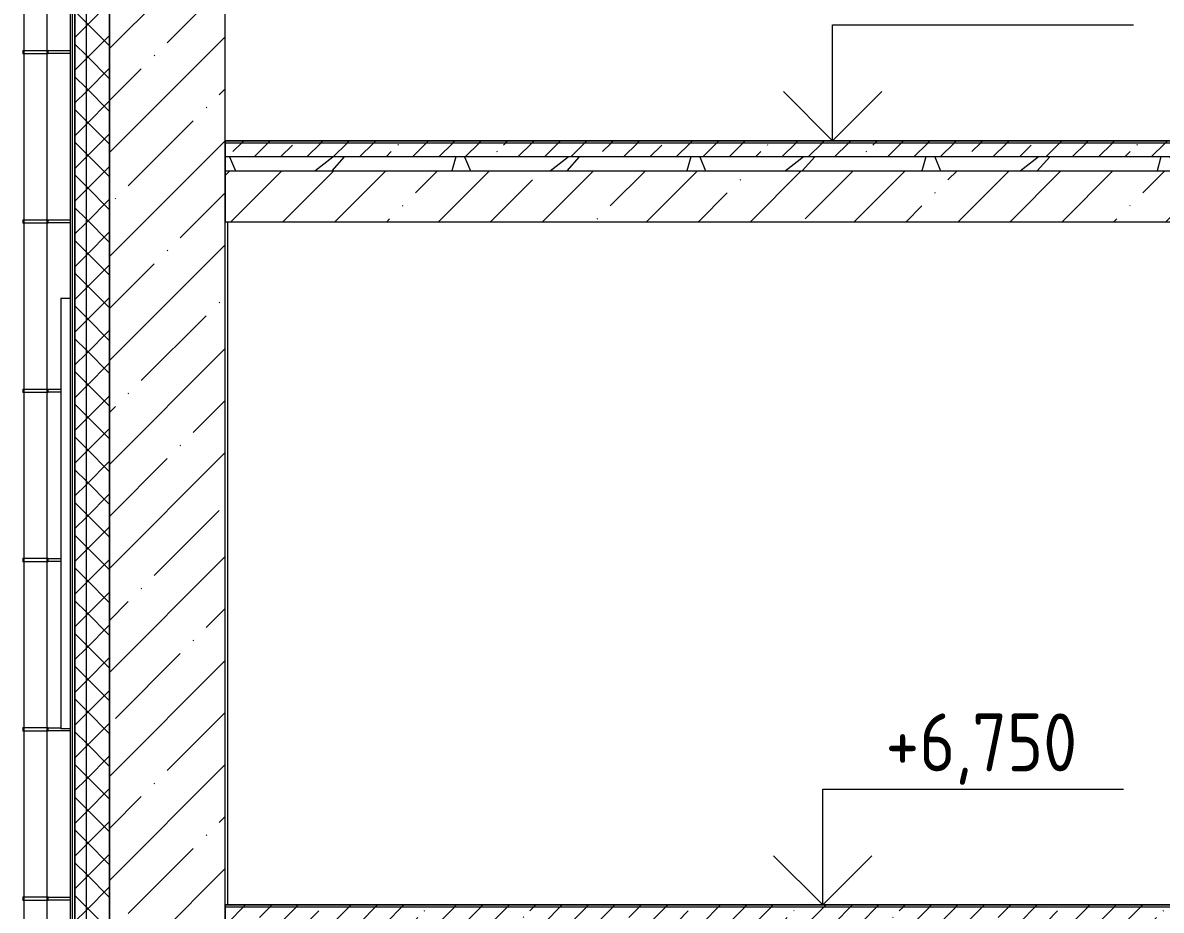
# Model space of a CAD drawing. Header units: millimetres. Extents: x -515342 to 330399, y -224905 to 507333.
# Drawn here: x 213565 to 218485, y 94758 to 98591 of the extents above; entities that cross this region are included whole.
import ezdxf

# ---------------------------------------------------------------- set-up
doc = ezdxf.new("R2010")
doc.units = ezdxf.units.MM
doc.layers.get('0').update_dxf_attribs({"lineweight": 0})
for name, color, linetype, lineweight in [('Аннотация', 7, 'Continuous', 0), ('Витраж', 7, 'Continuous', 0), ('Обобщенные модели', 7, 'Continuous', 0), ('Отметки', 7, 'Continuous', 0), ('Перекрытие', 7, 'Continuous', 0), ('Стены внутренние', 7, 'Continuous', 0), ('Стены наружные', 7, 'Continuous', 0), ('Стены несущие', 7, 'Continuous', 0), ('Стены отделка', 7, 'Continuous', 0), ('Стены штриховка', 7, 'Continuous', 0)]:
    doc.layers.add(name, color=color, linetype=linetype, lineweight=lineweight)
doc.styles.add('GOST Common_1', font='', dxfattribs={"width": 0.9, "height": 250})
doc.styles.get('GOST Common_1').set_extended_font_data('GOST Common')
pattern_1 = [(45, (-6276.18, 7579.1), (-70.7107, 70.7107), []), (135, (-6276.18, 7579.1), (-70.7107, -70.7107), [])]
pattern_2 = [(45, (223568.56, 95610.5), (-114.0493, 114.0493), []), (45, (223682.61, 95610.5), (-114.0493, 114.0493), [201.613, -40.323, 3.353, -36.97])]

# ---------------------------------------------------------------- blocks, each defined once
blk = doc.blocks.new('Прямоугольный импост - АР_Откос_Металлический_50х330 Коричневый Правый-9899919-О_АР_П_Разрез 3-3')
at = {"layer": 'Витраж'}
for p, q in [((-16115, 9370), (-16075, 9370)), ((-16115, 9370), (-16115, 7510)), ((-16075, 7510), (-16115, 7510))]:
    blk.add_line(p, q, dxfattribs=at)
blk = doc.blocks.new('Влж_Водосточная труба_Хомут - Хомут-V41-О_АР_П_Разрез 3-3')
at = {"layer": 'Обобщенные модели'}
for p, q in [((-16170, 10437.4), (-16170, 10439.9)), ((-16075, 10437.4), (-16170, 10437.4)), ((-16170, 10424.9), (-16170, 10427.4)), ((-16170, 10427.4), (-16075, 10427.4))]:
    blk.add_line(p, q, dxfattribs=at)
for points in [[(-16170, 10437.4), (-16170, 10437.4), (-16170, 10437.4), (-16170, 10437.4)], [(-16170, 10427.5), (-16170, 10427.5), (-16170, 10427.4), (-16170, 10427.4)]]:
    blk.add_open_spline(points, degree=3, dxfattribs=at)
for points, knots in [([(-16170, 10437.4), (-16170, 10437.4), (-16170, 10437.4), (-16170, 10437.4), (-16170, 10437.4)], [0.49995738, 0.49995738, 0.49995738, 0.49995738, 0.51388889, 0.54861111, 0.54861111, 0.54861111, 0.54861111]), ([(-16170, 10427.4), (-16170, 10427.4), (-16170, 10427.4), (-16170, 10427.5), (-16170, 10427.5)], [0.5000435, 0.5000435, 0.5000435, 0.5000435, 0.51388889, 0.54861111, 0.54861111, 0.54861111, 0.54861111])]:
    blk.add_open_spline(points, degree=3, knots=knots, dxfattribs=at)
blk = doc.blocks.new('Влж_Водосточная труба_Хомут - Хомут-9745428-О_АР_П_Разрез 3-3')
at = {"layer": 'Обобщенные модели'}
for p, q in [((-16170, 12630.8), (-16170, 12633.3)), ((-16115, 12630.8), (-16170, 12630.8)), ((-16170, 12618.3), (-16170, 12620.8)), ((-16170, 12620.8), (-16115, 12620.8))]:
    blk.add_line(p, q, dxfattribs=at)
for points in [[(-16170, 12630.7), (-16170, 12630.7), (-16170, 12630.8), (-16170, 12630.8)], [(-16170, 12620.8), (-16170, 12620.8), (-16170, 12620.8), (-16170, 12620.8)]]:
    blk.add_open_spline(points, degree=3, dxfattribs=at)
for points, knots in [([(-16170, 12630.8), (-16170, 12630.8), (-16170, 12630.8), (-16170, 12630.7), (-16170, 12630.7)], [0.49995738, 0.49995738, 0.49995738, 0.49995738, 0.51388889, 0.54861111, 0.54861111, 0.54861111, 0.54861111]), ([(-16170, 12620.8), (-16170, 12620.8), (-16170, 12620.8), (-16170, 12620.8), (-16170, 12620.8)], [0.5000435, 0.5000435, 0.5000435, 0.5000435, 0.51388889, 0.54861111, 0.54861111, 0.54861111, 0.54861111])]:
    blk.add_open_spline(points, degree=3, knots=knots, dxfattribs=at)
blk = doc.blocks.new('Влж_Водосточная труба_Хомут - Хомут-V42-О_АР_П_Разрез 3-3')
at = {"layer": 'Обобщенные модели'}
for p, q in [((-16170, 7513), (-16170, 7515.5)), ((-16115, 7513), (-16170, 7513)), ((-16170, 7500.5), (-16170, 7503)), ((-16170, 7503), (-16075, 7503))]:
    blk.add_line(p, q, dxfattribs=at)
for points in [[(-16170, 7512.9), (-16170, 7513), (-16170, 7513), (-16170, 7513)], [(-16170, 7503.1), (-16170, 7503), (-16170, 7503), (-16170, 7503)]]:
    blk.add_open_spline(points, degree=3, dxfattribs=at)
for points, knots in [([(-16170, 7513), (-16170, 7513), (-16170, 7513), (-16170, 7513), (-16170, 7512.9)], [0.49995738, 0.49995738, 0.49995738, 0.49995738, 0.51388889, 0.54861111, 0.54861111, 0.54861111, 0.54861111]), ([(-16170, 7503), (-16170, 7503), (-16170, 7503), (-16170, 7503), (-16170, 7503)], [0.5000435, 0.5000435, 0.5000435, 0.5000435, 0.51388889, 0.54861111, 0.54861111, 0.54861111, 0.54861111])]:
    blk.add_open_spline(points, degree=3, knots=knots, dxfattribs=at)
blk = doc.blocks.new('ASVP_ОМ_Водосточная труба_На стене - Труба 100-9889468-О_АР_П_Разрез 3-3')
at = {"layer": 'Обобщенные модели'}
for p, q in [((-16275, 12695.760475), (-16275, -604.239525)), ((-16175, -604.239525), (-16175, 12695.760475))]:
    blk.add_line(p, q, dxfattribs=at)
blk = doc.blocks.new('Влж_Водосточная труба_Хомут - Хомут-V44-О_АР_П_Разрез 3-3')
at = {"layer": 'Обобщенные модели'}
for p, q in [((-16280, 10439.9), (-16280, 10424.9)), ((-16280, 10439.9), (-16225, 10439.9)), ((-16225, 10439.9), (-16170, 10439.9)), ((-16170, 10437.4), (-16170, 10439.9)), ((-16075, 10437.4), (-16170, 10437.4)), ((-16225, 10424.9), (-16280, 10424.9)), ((-16170, 10424.9), (-16225, 10424.9)), ((-16170, 10424.9), (-16170, 10427.4)), ((-16170, 10427.4), (-16075, 10427.4))]:
    blk.add_line(p, q, dxfattribs=at)
for points, knots in [([(-16170.2, 10432.4), (-16170.2, 10432.7), (-16170.2, 10433.3), (-16170.2, 10434.1), (-16170.2, 10434.9), (-16170.1, 10435.7), (-16170.1, 10436.3), (-16170.1, 10436.8), (-16170, 10437.1), (-16170, 10437.4), (-16170, 10437.4), (-16170, 10437.4)], [0, 0, 0, 0, 0.0555556, 0.1111111, 0.1666667, 0.2222222, 0.2777778, 0.3333333, 0.3888889, 0.4444444, 0.5000426, 0.5000426, 0.5000426, 0.5000426]), ([(-16170, 10427.4), (-16170, 10427.4), (-16170, 10427.4), (-16170, 10427.5), (-16170, 10427.6), (-16170, 10428), (-16170.1, 10428.6), (-16170.1, 10429.4), (-16170.2, 10430.6), (-16170.2, 10431.7), (-16170.2, 10432.4)], [0.4999574, 0.4999574, 0.4999574, 0.4999574, 0.5138889, 0.5486111, 0.5833333, 0.6527778, 0.7222222, 0.7916667, 0.8611111, 1, 1, 1, 1]), ([(-16170, 10437.4), (-16170, 10437.4), (-16170, 10437.4), (-16170, 10437.4), (-16170, 10437.4)], [0.5000435, 0.5000435, 0.5000435, 0.5000435, 0.51388889, 0.54861111, 0.54861111, 0.54861111, 0.54861111])]:
    blk.add_open_spline(points, degree=3, knots=knots, dxfattribs=at)
blk.add_open_spline([(-16170, 10427.5), (-16170, 10427.5), (-16170, 10427.4), (-16170, 10427.4)], degree=3, dxfattribs=at)
blk = doc.blocks.new('Влж_Водосточная труба_Хомут - Хомут-9753428-О_АР_П_Разрез 3-3')
at = {"layer": 'Обобщенные модели'}
for p, q in [((-16280, 12633.3), (-16280, 12618.3)), ((-16280, 12633.3), (-16225, 12633.3)), ((-16225, 12618.3), (-16280, 12618.3)), ((-16225, 12633.3), (-16170, 12633.3)), ((-16170, 12618.3), (-16225, 12618.3)), ((-16170, 12630.8), (-16170, 12633.3)), ((-16115, 12630.8), (-16170, 12630.8)), ((-16170, 12618.3), (-16170, 12620.8)), ((-16170, 12620.8), (-16115, 12620.8))]:
    blk.add_line(p, q, dxfattribs=at)
for points, knots in [([(-16170.2, 12625.8), (-16170.2, 12626.1), (-16170.2, 12626.7), (-16170.2, 12627.5), (-16170.2, 12628.3), (-16170.1, 12629), (-16170.1, 12629.6), (-16170.1, 12630.1), (-16170, 12630.5), (-16170, 12630.7), (-16170, 12630.8), (-16170, 12630.8)], [0, 0, 0, 0, 0.0555556, 0.1111111, 0.1666667, 0.2222222, 0.2777778, 0.3333333, 0.3888889, 0.4444444, 0.5000426, 0.5000426, 0.5000426, 0.5000426]), ([(-16170, 12620.8), (-16170, 12620.8), (-16170, 12620.8), (-16170, 12620.8), (-16170, 12621), (-16170, 12621.3), (-16170.1, 12621.9), (-16170.1, 12622.7), (-16170.2, 12624), (-16170.2, 12625), (-16170.2, 12625.8)], [0.4999574, 0.4999574, 0.4999574, 0.4999574, 0.5138889, 0.5486111, 0.5833333, 0.6527778, 0.7222222, 0.7916667, 0.8611111, 1, 1, 1, 1]), ([(-16170, 12630.8), (-16170, 12630.8), (-16170, 12630.8), (-16170, 12630.7), (-16170, 12630.7)], [0.5000435, 0.5000435, 0.5000435, 0.5000435, 0.51388889, 0.54861111, 0.54861111, 0.54861111, 0.54861111])]:
    blk.add_open_spline(points, degree=3, knots=knots, dxfattribs=at)
blk.add_open_spline([(-16170, 12620.8), (-16170, 12620.8), (-16170, 12620.8), (-16170, 12620.8)], degree=3, dxfattribs=at)
blk = doc.blocks.new('Влж_Водосточная труба_Хомут - Хомут-V45-О_АР_П_Разрез 3-3')
at = {"layer": 'Обобщенные модели'}
for p, q in [((-16280, 7515.5), (-16280, 7500.5)), ((-16280, 7515.5), (-16225, 7515.5)), ((-16225, 7500.5), (-16280, 7500.5)), ((-16225, 7515.5), (-16170, 7515.5)), ((-16170, 7500.5), (-16225, 7500.5)), ((-16170, 7513), (-16170, 7515.5)), ((-16115, 7513), (-16170, 7513)), ((-16170, 7500.5), (-16170, 7503)), ((-16170, 7503), (-16075, 7503))]:
    blk.add_line(p, q, dxfattribs=at)
for points, knots in [([(-16170.2, 7508), (-16170.2, 7508.3), (-16170.2, 7508.9), (-16170.2, 7509.7), (-16170.2, 7510.5), (-16170.1, 7511.2), (-16170.1, 7511.8), (-16170.1, 7512.3), (-16170, 7512.7), (-16170, 7512.9), (-16170, 7513), (-16170, 7513)], [0, 0, 0, 0, 0.0555556, 0.1111111, 0.1666667, 0.2222222, 0.2777778, 0.3333333, 0.3888889, 0.4444444, 0.5000426, 0.5000426, 0.5000426, 0.5000426]), ([(-16170, 7503), (-16170, 7503), (-16170, 7503), (-16170, 7503), (-16170, 7503.2), (-16170, 7503.5), (-16170.1, 7504.1), (-16170.1, 7504.9), (-16170.2, 7506.2), (-16170.2, 7507.2), (-16170.2, 7508)], [0.4999574, 0.4999574, 0.4999574, 0.4999574, 0.5138889, 0.5486111, 0.5833333, 0.6527778, 0.7222222, 0.7916667, 0.8611111, 1, 1, 1, 1]), ([(-16170, 7513), (-16170, 7513), (-16170, 7513), (-16170, 7513), (-16170, 7512.9)], [0.5000435, 0.5000435, 0.5000435, 0.5000435, 0.51388889, 0.54861111, 0.54861111, 0.54861111, 0.54861111])]:
    blk.add_open_spline(points, degree=3, knots=knots, dxfattribs=at)
blk.add_open_spline([(-16170, 7503.1), (-16170, 7503), (-16170, 7503), (-16170, 7503)], degree=3, dxfattribs=at)
blk = doc.blocks.new('Влж_Водосточная труба_Хомут - Хомут-V49-О_АР_П_Разрез 3-3')
at = {"layer": 'Обобщенные модели'}
for p, q in [((-16170, 10437.4), (-16170, 10439.9)), ((-16075, 10437.4), (-16170, 10437.4)), ((-16170, 10424.9), (-16170, 10427.4)), ((-16170, 10427.4), (-16075, 10427.4))]:
    blk.add_line(p, q, dxfattribs=at)
for points in [[(-16170, 10437.4), (-16170, 10437.4), (-16170, 10437.4), (-16170, 10437.4)], [(-16170, 10427.5), (-16170, 10427.5), (-16170, 10427.4), (-16170, 10427.4)]]:
    blk.add_open_spline(points, degree=3, dxfattribs=at)
for points, knots in [([(-16170, 10437.4), (-16170, 10437.4), (-16170, 10437.4), (-16170, 10437.4), (-16170, 10437.4)], [0.5000435, 0.5000435, 0.5000435, 0.5000435, 0.51388889, 0.54861111, 0.54861111, 0.54861111, 0.54861111]), ([(-16170, 10427.4), (-16170, 10427.4), (-16170, 10427.4), (-16170, 10427.5), (-16170, 10427.5)], [0.49995738, 0.49995738, 0.49995738, 0.49995738, 0.51388889, 0.54861111, 0.54861111, 0.54861111, 0.54861111])]:
    blk.add_open_spline(points, degree=3, knots=knots, dxfattribs=at)
blk = doc.blocks.new('Влж_Водосточная труба_Хомут - Хомут-V47-О_АР_П_Разрез 3-3')
at = {"layer": 'Обобщенные модели'}
for p, q in [((-16170, 12630.8), (-16170, 12633.3)), ((-16115, 12630.8), (-16170, 12630.8)), ((-16170, 12618.3), (-16170, 12620.8)), ((-16170, 12620.8), (-16115, 12620.8))]:
    blk.add_line(p, q, dxfattribs=at)
for points in [[(-16170, 12630.7), (-16170, 12630.7), (-16170, 12630.8), (-16170, 12630.8)], [(-16170, 12620.8), (-16170, 12620.8), (-16170, 12620.8), (-16170, 12620.8)]]:
    blk.add_open_spline(points, degree=3, dxfattribs=at)
for points, knots in [([(-16170, 12630.8), (-16170, 12630.8), (-16170, 12630.8), (-16170, 12630.7), (-16170, 12630.7)], [0.5000435, 0.5000435, 0.5000435, 0.5000435, 0.51388889, 0.54861111, 0.54861111, 0.54861111, 0.54861111]), ([(-16170, 12620.8), (-16170, 12620.8), (-16170, 12620.8), (-16170, 12620.8), (-16170, 12620.8)], [0.49995738, 0.49995738, 0.49995738, 0.49995738, 0.51388889, 0.54861111, 0.54861111, 0.54861111, 0.54861111])]:
    blk.add_open_spline(points, degree=3, knots=knots, dxfattribs=at)
blk = doc.blocks.new('Влж_Водосточная труба_Хомут - Хомут-V50-О_АР_П_Разрез 3-3')
at = {"layer": 'Обобщенные модели'}
for p, q in [((-16170, 7513), (-16170, 7515.5)), ((-16115, 7513), (-16170, 7513)), ((-16170, 7500.5), (-16170, 7503)), ((-16170, 7503), (-16075, 7503))]:
    blk.add_line(p, q, dxfattribs=at)
for points in [[(-16170, 7512.9), (-16170, 7513), (-16170, 7513), (-16170, 7513)], [(-16170, 7503.1), (-16170, 7503), (-16170, 7503), (-16170, 7503)]]:
    blk.add_open_spline(points, degree=3, dxfattribs=at)
for points, knots in [([(-16170, 7513), (-16170, 7513), (-16170, 7513), (-16170, 7513), (-16170, 7512.9)], [0.5000435, 0.5000435, 0.5000435, 0.5000435, 0.51388889, 0.54861111, 0.54861111, 0.54861111, 0.54861111]), ([(-16170, 7503), (-16170, 7503), (-16170, 7503), (-16170, 7503), (-16170, 7503)], [0.49995738, 0.49995738, 0.49995738, 0.49995738, 0.51388889, 0.54861111, 0.54861111, 0.54861111, 0.54861111])]:
    blk.add_open_spline(points, degree=3, knots=knots, dxfattribs=at)
blk = doc.blocks.new('СД_Люблино_Фасады_rvt-1-О_АР_П_Разрез 3-3')
at = {"layer": 'Стены внутренние'}
h = blk.add_hatch(dxfattribs=at)
h.set_pattern_fill('FP_1', color=256, style=0, pattern_type=2)
h.set_pattern_definition([(45, (-6276.18, 7579.1), (-224.5064, 224.5064), []), (45, (-6051.68, 7579.1), (-224.5064, 224.5064), [396.875, -79.375, 3.353, -76.022])])
h.paths.add_polyline_path([(-15905, -3570), (-15405, -3570), (-15405, 13250), (-15905, 13250), (-15905, -3277.7)])
at = {"layer": 'Стены наружные'}
h = blk.add_hatch(dxfattribs=at)
h.set_pattern_fill('FP_3', color=256, style=0, pattern_type=2)
h.set_pattern_definition(pattern_1)
h.paths.add_polyline_path([(-16005, 200), (-16005, 13470), (-16055, 13470), (-16055, 200)])
h = blk.add_hatch(dxfattribs=at)
h.set_pattern_fill('FP_3', color=256, style=0, pattern_type=2)
h.set_pattern_definition(pattern_1)
h.paths.add_polyline_path([(-15905, 200), (-15905, 13470), (-16005, 13470), (-16005, 200), (-15986.2, 200)])
at = {"layer": 'Стены несущие'}
for p, q in [((-15905, 13250), (-15905, 200)), ((-15905, 200), (-15905, 13250)), ((-15405, -3570), (-15405, 13250))]:
    blk.add_line(p, q, dxfattribs=at)
at = {"layer": 'Стены отделка', "lineweight": 9}
blk.add_line((-16075, 13470), (-16075, 200), dxfattribs=at)
at = {"layer": 'Стены штриховка'}
for p, q in [((-16065, 200), (-16065, 13470)), ((-16055, 13470), (-16055, 200)), ((-16055, 200), (-16055, 13470)), ((-16005, 200), (-16005, 13470))]:
    blk.add_line(p, q, dxfattribs=at)
at = {"layer": 'Витраж', "lineweight": 9}
blk.add_blockref('Прямоугольный импост - АР_Откос_Металлический_50х330 Коричневый Правый-9899919-О_АР_П_Разрез 3-3', (0, 0), dxfattribs=at)
at = {"layer": 'Обобщенные модели', "lineweight": 9}
for name, p in [('ASVP_ОМ_Водосточная труба_На стене - Труба 100-9889468-О_АР_П_Разрез 3-3', (0, 0)), ('Влж_Водосточная труба_Хомут - Хомут-V44-О_АР_П_Разрез 3-3', (0, 0)), ('Влж_Водосточная труба_Хомут - Хомут-V41-О_АР_П_Разрез 3-3', (0, 0)), ('Влж_Водосточная труба_Хомут - Хомут-V41-О_АР_П_Разрез 3-3', (0, 0)), ('Влж_Водосточная труба_Хомут - Хомут-V41-О_АР_П_Разрез 3-3', (0, 0)), ('Влж_Водосточная труба_Хомут - Хомут-V49-О_АР_П_Разрез 3-3', (0, 0)), ('Влж_Водосточная труба_Хомут - Хомут-V44-О_АР_П_Разрез 3-3', (0, -731.1)), ('Влж_Водосточная труба_Хомут - Хомут-V41-О_АР_П_Разрез 3-3', (0, -731.1)), ('Влж_Водосточная труба_Хомут - Хомут-V41-О_АР_П_Разрез 3-3', (0, -731.1)), ('Влж_Водосточная труба_Хомут - Хомут-V41-О_АР_П_Разрез 3-3', (0, -731.1)), ('Влж_Водосточная труба_Хомут - Хомут-V49-О_АР_П_Разрез 3-3', (0, -731.1)), ('Влж_Водосточная труба_Хомут - Хомут-9753428-О_АР_П_Разрез 3-3', (0, -3655.6)), ('Влж_Водосточная труба_Хомут - Хомут-9745428-О_АР_П_Разрез 3-3', (0, -3655.6)), ('Влж_Водосточная труба_Хомут - Хомут-9745428-О_АР_П_Разрез 3-3', (0, -3655.6)), ('Влж_Водосточная труба_Хомут - Хомут-9745428-О_АР_П_Разрез 3-3', (0, -3655.6)), ('Влж_Водосточная труба_Хомут - Хомут-V47-О_АР_П_Разрез 3-3', (0, -3655.6)), ('Влж_Водосточная труба_Хомут - Хомут-9753428-О_АР_П_Разрез 3-3', (0, -4386.7)), ('Влж_Водосточная труба_Хомут - Хомут-9745428-О_АР_П_Разрез 3-3', (0, -4386.7)), ('Влж_Водосточная труба_Хомут - Хомут-9745428-О_АР_П_Разрез 3-3', (0, -4386.7)), ('Влж_Водосточная труба_Хомут - Хомут-9745428-О_АР_П_Разрез 3-3', (0, -4386.7)), ('Влж_Водосточная труба_Хомут - Хомут-V47-О_АР_П_Разрез 3-3', (0, -4386.7)), ('Влж_Водосточная труба_Хомут - Хомут-V45-О_АР_П_Разрез 3-3', (0, 0)), ('Влж_Водосточная труба_Хомут - Хомут-V42-О_АР_П_Разрез 3-3', (0, 0)), ('Влж_Водосточная труба_Хомут - Хомут-V42-О_АР_П_Разрез 3-3', (0, 0)), ('Влж_Водосточная труба_Хомут - Хомут-V42-О_АР_П_Разрез 3-3', (0, 0)), ('Влж_Водосточная труба_Хомут - Хомут-V50-О_АР_П_Разрез 3-3', (0, 0)), ('Влж_Водосточная труба_Хомут - Хомут-V44-О_АР_П_Разрез 3-3', (0, -3655.6)), ('Влж_Водосточная труба_Хомут - Хомут-V41-О_АР_П_Разрез 3-3', (0, -3655.6)), ('Влж_Водосточная труба_Хомут - Хомут-V41-О_АР_П_Разрез 3-3', (0, -3655.6)), ('Влж_Водосточная труба_Хомут - Хомут-V41-О_АР_П_Разрез 3-3', (0, -3655.6)), ('Влж_Водосточная труба_Хомут - Хомут-V49-О_АР_П_Разрез 3-3', (0, -3655.6))]:
    blk.add_blockref(name, p, dxfattribs=at)
blk = doc.blocks.new('Высотные отметки - Стрелка вверх-5091-О_АР_П_Разрез 3-3')
at = {"layer": 'Аннотация'}
for p, q in [((-12822.6, 7250), (-11522.6, 7250)), ((-12822.6, 6750), (-12822.6, 7250)), ((-12822.6, 6750), (-13034.8, 6962.1)), ((-12822.6, 6750), (-12610.5, 6962.1)), ((-13122.6, 6750), (-12522.6, 6750))]:
    blk.add_line(p, q, dxfattribs=at)

msp = doc.modelspace()

# ---------------------------------------------------------------- hatches: boundary and pattern name
at = {"layer": 'Перекрытие'}
h = msp.add_hatch(dxfattribs=at)
h.set_pattern_fill('FP_11', color=256, style=0, pattern_type=2)
h.set_pattern_definition(pattern_2)
h.paths.add_polyline_path([(220776.2682, 98071.3929), (220819.7438, 98071.3929), (220819.7438, 98079.3929), (214439.7438, 98079.3929), (214439.7438, 98071.3929), (220749.6616, 98071.3929)])
h = msp.add_hatch(dxfattribs=at)
h.set_pattern_fill('FP_11', color=256, style=0, pattern_type=2)
h.set_pattern_definition(pattern_2)
h.paths.add_polyline_path([(220819.7438, 98011.3929), (220819.7438, 98071.3929), (214439.7438, 98071.3929), (214439.7438, 98011.3929), (220776.2682, 98011.3929)])
h = msp.add_hatch(dxfattribs=at)
h.set_pattern_fill('FP_34', color=256, style=0, pattern_type=2)
h.set_pattern_definition([(228.013, (224300.08, 96626.49), (-8127.9666, -9144.0297), [136.69, -13532.193]), (184.97, (224208.64, 96524.893), (12191.99547, 1016.05502), [234.562, -23221.62]), (132.51, (223974.96, 96504.57), (10159.9124, -11176.07977), [165.393, -16373.89]), (267.274, (223578.72, 96250.573), (1015.88953, 20320.00577), [213.602, -21146.575]), (292.834, (223568.56, 96037.213), (-5080.07417, 12191.97012), [209.453, -20735.923]), (357.274, (223649.84, 95844.173), (-20320.00577, 1015.88953), [213.602, -21146.575]), (37.694, (223863.2, 95834.013), (-13208.04272, -10159.9446), [282.477, -27965.247]), (72.255, (224086.72, 96006.733), (7112.12749, 22351.9589), [266.688, -26402.102]), (121.43, (224168, 96260.733), (-8128.10005, 13207.93827), [214.325, -21218.218]), (175.236, (224056.24, 96443.61), (11175.99406, -1016.0697), [244.685, -11989.575]), (222.397, (223812.4, 96463.933), (-12192.08559, -11175.90729), [316.43, -31326.71]), (138.814, (224584.56, 96240.41), (-7111.9922, 6096.0098), [108, -10692.226]), (171.469, (224503.28, 96311.533), (13207.99153, -2032.05404), [205.473, -20341.855]), (225, (224300.1, 96342), (1e-13, -1016), [143.68, -1293.16]), (203.199, (224228.96, 96463.93), (5079.9856, 2032.0367), [77.377, -7660.25]), (291.801, (224157.84, 96433.45), (-1015.9787, 3048.0072), [109.426, -5361.9]), (30.964, (224198.48, 96331.85), (3047.9913, 2032.0134), [177.73, -5746.52]), (161.565, (224350.88, 96423.3), (2031.999, -1016.002), [128.515, -3084.36]), (16.39, (223568.56, 96433.453), (10159.97517, 3048.0812), [180.035, -17823.53]), (70.346, (223741.28, 96484.25), (-4064.0339, -11175.98797), [151.04, -14952.887]), (293.199, (224350.88, 96626.49), (-2032.0367, 5079.9856), [154.75, -7582.873]), (343.61, (224411.84, 96484.253), (-10159.97517, 3048.0812), [180.035, -17823.53]), (339.444, (223568.56, 95803.53), (-5080.0015, 2031.9962), [173.614, -8507.094]), (294.775, (223731.12, 95742.57), (-5079.9732, 11176.0126), [145.47, -14401.437]), (66.801, (224361.04, 95610.49), (2032.0367, 5079.9856), [154.75, -7582.873]), (17.354, (224422, 95752.73), (-13208.0015, -4063.99474), [170.313, -16860.95]), (69.444, (223863.2, 95610.49), (-2031.9962, -5080.0015), [86.807, -8593.9]), (101.31, (224300.08, 95610.5), (-1016.005, 4063.999), [51.806, -5128.8]), (165.964, (224289.92, 95661.3), (3048.0036, -1015.9877), [209.45, -3979.62]), (186.009, (224086.72, 95712.093), (10159.99987, 1015.9998), [194.107, -19216.546]), (303.69, (224198.48, 96240.4), (-1015.9976, 2032.002), [146.53, -3516.71]), (353.157, (224279.76, 96118.493), (17271.99206, -2032.06884), [255.823, -25326.404]), (60.945, (224533.76, 96088.01), (-4064.0497, -7111.97225), [104.603, -10355.757]), (90, (224584.6, 96179.5), (-1016, 1016), [60.96, -955.04]), (120.256, (224066.4, 95742.57), (4063.9449, -7112.03103), [141.147, -13973.576]), (48.013, (223995.28, 95864.49), (8127.9666, 9144.0297), [273.377, -13395.505]), (0, (224178.2, 96067.7), (1016, 1016), [264.16, -751.84]), (325.305, (224442.32, 96067.69), (-10160.01873, 7111.9732), [160.644, -15903.726]), (254.055, (224574.4, 95976.25), (-1015.9713, -4064.0072), [147.93, -7248.66]), (207.646, (224533.76, 95834.013), (-19303.99578, -10160.00796), [240.858, -23844.986]), (175.426, (224320.4, 95722.253), (-13207.99929, 1016.01778), [254.812, -25226.34])])
h.paths.add_polyline_path([(220137.7106, 97951.3929), (220819.7438, 97951.3929), (220819.7438, 98011.3929), (214439.7438, 98011.3929), (214439.7438, 97951.3929), (220031.2843, 97951.3929)])
h = msp.add_hatch(dxfattribs=at)
h.set_pattern_fill('FP_1', color=256, style=0, pattern_type=2)
h.set_pattern_definition([(45, (223568.56, 95610.5), (-224.506, 224.506), []), (45, (223793.07, 95610.5), (-224.506, 224.506), [396.875, -79.375, 3.353, -76.022])])
h.paths.add_polyline_path([(220563.4156, 97731.3929), (223639.7438, 97731.3929), (223639.7438, 97951.3929), (214439.7438, 97951.3929), (214439.7438, 97731.3929), (220556.7663, 97731.3929)])
h = msp.add_hatch(dxfattribs=at)
h.set_pattern_fill('FP_11', color=256, style=0, pattern_type=2)
h.set_pattern_definition(pattern_2)
h.paths.add_polyline_path([(220776.2682, 94771.3929), (220819.7438, 94771.3929), (220819.7438, 94779.3929), (214439.7438, 94779.3929), (214439.7438, 94771.3929), (220749.6616, 94771.3929)])
h = msp.add_hatch(dxfattribs=at)
h.set_pattern_fill('FP_11', color=256, style=0, pattern_type=2)
h.set_pattern_definition(pattern_2)
h.paths.add_polyline_path([(220137.7106, 94711.3929), (220819.7438, 94711.3929), (220819.7438, 94771.3929), (214439.7438, 94771.3929), (214439.7438, 94711.3929), (220031.2843, 94711.3929)])

# ---------------------------------------------------------------- linework, layer by layer
at = {"layer": 'Отметки'}
for p, q in [((216516.0544, 98081.3929), (216649.5714, 98081.3929)), ((216649.5714, 98081.3929), (217064.9578, 98081.3929)), ((216929.1322, 94781.3929), (217022.1209, 94781.3929)), ((220590.9803, 94781.3929), (216929.1322, 94781.3929))]:
    msp.add_line(p, q, dxfattribs=at)
at = {"layer": 'Перекрытие'}
for p, q in [((214439.7438, 98081.3929), (214439.7438, 98071.3929)), ((223614.2438, 98081.3929), (214439.7438, 98081.3929)), ((223489.7438, 98079.3929), (214439.7438, 98079.3929)), ((214439.7438, 98071.3929), (214439.7438, 97731.3929)), ((223489.7438, 98071.3929), (214439.7438, 98071.3929)), ((223489.7438, 98011.3929), (214439.7438, 98011.3929)), ((214439.7438, 97951.3929), (223639.7438, 97951.3929)), ((214439.7438, 97731.3929), (220449.7438, 97731.3929)), ((223614.2438, 94781.3929), (214439.7438, 94781.3929)), ((214439.7438, 94781.3929), (214439.7438, 94771.3929)), ((223614.2438, 94779.3929), (214439.7438, 94779.3929)), ((214439.7438, 94771.3929), (214439.7438, 94431.3929)), ((223614.2438, 94771.3929), (214439.7438, 94771.3929))]:
    msp.add_line(p, q, dxfattribs=at)
at = {"layer": 'Стены внутренние'}
msp.add_line((214449.7438, 97731.3929), (214449.7438, 94781.3929), dxfattribs=at)

# ---------------------------------------------------------------- block references
msp.add_blockref('СД_Люблино_Фасады_rvt-1-О_АР_П_Разрез 3-3', (229844.7438, 88031.3929))
at = {"layer": 'Аннотация'}
msp.add_blockref('Высотные отметки - Стрелка вверх-5091-О_АР_П_Разрез 3-3', (229844.7438, 88031.3929), dxfattribs=at)
at = {"layer": 'Отметки'}
msp.add_blockref('Высотные отметки - Стрелка вверх-5091-О_АР_П_Разрез 3-3', (229887.5808, 91331.3929), dxfattribs=at)

# ---------------------------------------------------------------- texts
at = {"layer": 'Отметки', "insert": (217293.4448, 95608.1), "char_height": 250, "width": 1028.822569, "attachment_point": 1, "line_spacing_factor": 1.022761, "style": 'GOST Common_1'}
msp.add_mtext('+6,750', dxfattribs=at)

doc.saveas('drawing.dxf')
